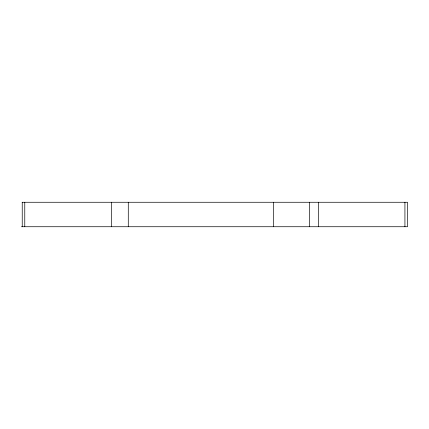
<?xml version="1.0" encoding="UTF-8"?>
<svg xmlns="http://www.w3.org/2000/svg" width="429" height="429" viewBox="0 0 429 429"><rect width="100%" height="100%" fill="white"/><g stroke="black" fill="none" stroke-linecap="round" stroke-linejoin="round"><path stroke-width="0.64" d="M22.152 202.268L407.55 202.268L407.55 226.732L21.45 226.732M404.928 202.268L404.928 226.732M318.366 202.268L318.366 226.732M309.604 202.268L309.604 226.732M273.568 202.268L273.568 226.732M128.287 202.268L128.287 226.732M111.336 202.268L111.336 226.732M24.769 202.268L24.769 226.732M22.233 202.268L22.233 226.732"/></g></svg>
